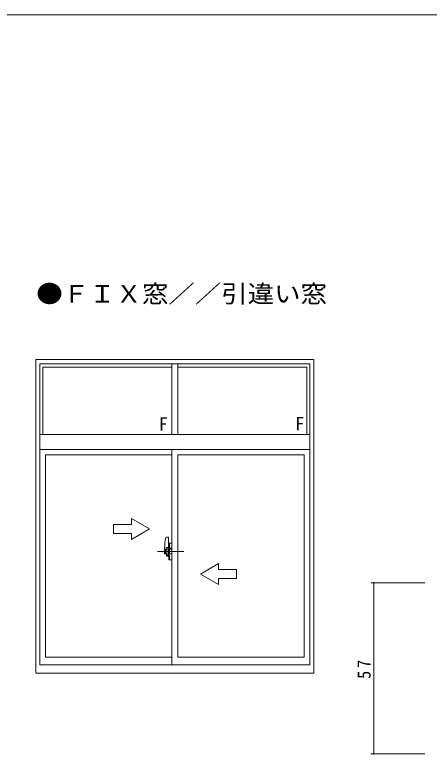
# Model space of a CAD drawing. Units: millimetres, scale not verified. Extents: x -594 to 539, y -420 to 386.
# Drawn here: x -278 to -140, y 135.6 to 382 of the extents above; entities that cross this region are included whole.
import ezdxf
from ezdxf.enums import TextEntityAlignment as Align

# ---------------------------------------------------------------- set-up
doc = ezdxf.new("R2010")
doc.units = ezdxf.units.MM
doc.header["$LTSCALE"] = 2
for name, color, linetype, lineweight in [('0-1_YKK_ZWAK', 7, 'Continuous', 9), ('0-5_YKK_A1', 4, 'Continuous', 9), ('0-7_YKK_D', 6, 'Continuous', 9)]:
    doc.layers.add(name, color=color, linetype=linetype, lineweight=lineweight)
doc.layers.add('0-2_USER1', color=7, linetype='Continuous')
doc.styles.add('ＭＳ ゴシック', font='')
doc.styles.get('ＭＳ ゴシック').set_extended_font_data('MS Gothic')

msp = doc.modelspace()

# ---------------------------------------------------------------- linework, layer by layer
at = {"layer": '0-1_YKK_ZWAK'}
msp.add_line((510, 382), (-590, 382), dxfattribs=at)
at = {"layer": '0-5_YKK_A1'}
for p, q in [((-178.4, 267.174), (-270.9, 267.174)), ((-270.9, 267.174), (-270.9, 162.674)), ((-178.4, 267.174), (-178.4, 162.674)), ((-268.65, 264.574), (-268.65, 242.174)), ((-225.65, 264.574), (-268.65, 264.574)), ((-225.65, 265.674), (-225.65, 242.174)), ((-223.65, 265.674), (-223.65, 242.174)), ((-223.65, 264.574), (-180.65, 264.574)), ((-180.65, 264.574), (-180.65, 242.174)), ((-269.65, 242.174), (-179.65, 242.174)), ((-269.65, 237.174), (-179.65, 237.174)), ((-225.65, 237.174), (-225.65, 165.424)), ((-267.7, 167.924), (-267.7, 235.424)), ((-267.7, 235.424), (-225.65, 235.424)), ((-223.65, 235.424), (-181.6, 235.424)), ((-223.65, 235.424), (-223.65, 167.924)), ((-181.6, 167.924), (-181.6, 235.424)), ((-245.1, 212.174), (-245.1, 209.174)), ((-239.1, 212.174), (-245.1, 212.174)), ((-239.1, 212.174), (-239.1, 214.138)), ((-233.1, 210.674), (-239.1, 214.138)), ((-233.1, 210.674), (-239.1, 207.21)), ((-245.1, 209.174), (-239.1, 209.174)), ((-239.1, 207.21), (-239.1, 209.174)), ((-226.855, 207.969), (-227.461, 207.938)), ((-226.77, 202.334), (-226.77, 207.889)), ((-227.57, 204.539), (-227.57, 202.853)), ((-227.57, 204.539), (-226.93, 204.539)), ((-226.65, 205.862), (-226.65, 204.414)), ((-226.45, 205.942), (-226.57, 205.942)), ((-226.45, 205.942), (-226.45, 204.414)), ((-226.45, 205.902), (-226.41, 205.902)), ((-226.41, 205.947), (-225.65, 205.974)), ((-226.41, 205.947), (-226.41, 204.374)), ((-226.41, 205.902), (-226.41, 204.374)), ((-225.65, 205.974), (-225.65, 200.374)), ((-230.421, 203.174), (-221.621, 203.174)), ((-228.05, 202.506), (-228.05, 204.338)), ((-226.93, 202.334), (-227.937, 202.386)), ((-227.89, 202.422), (-227.89, 203.829)), ((-226.93, 203.918), (-227.852, 203.869)), ((-227.57, 204.374), (-226.93, 204.374)), ((-226.93, 202.334), (-226.93, 204.374)), ((-226.93, 204.214), (-226.93, 202.534)), ((-226.93, 201.791), (-226.93, 202.334)), ((-226.77, 202.334), (-226.93, 202.334)), ((-226.77, 204.379), (-226.77, 201.79)), ((-226.65, 203.95), (-226.77, 203.946)), ((-226.77, 202.402), (-226.77, 203.946)), ((-226.651, 202.398), (-226.77, 202.402)), ((-226.45, 204.414), (-226.65, 204.414)), ((-226.65, 204.365), (-226.41, 204.374)), ((-226.65, 204.365), (-226.65, 201.982)), ((-226.61, 204.374), (-226.61, 204.414)), ((-226.41, 204.374), (-226.61, 204.374)), ((-226.57, 202.451), (-226.57, 203.896)), ((-226.493, 203.976), (-225.773, 204.002)), ((-226.493, 202.371), (-225.773, 202.346)), ((-226.202, 204.23), (-226.202, 204.118)), ((-225.906, 204.27), (-226.162, 204.27)), ((-226.162, 204.078), (-225.906, 204.078)), ((-225.866, 204.23), (-225.866, 204.118)), ((-225.69, 202.426), (-225.69, 203.922)), ((-225.69, 203.23), (-225.65, 203.23)), ((-225.69, 202.854), (-225.65, 202.854)), ((-227.25, 201.63), (-227.25, 201.791)), ((-226.93, 201.791), (-227.25, 201.791)), ((-226.93, 201.63), (-227.25, 201.63)), ((-226.65, 201.982), (-226.41, 201.974)), ((-226.65, 200.486), (-226.65, 201.934)), ((-226.45, 201.934), (-226.65, 201.934)), ((-226.61, 201.974), (-226.61, 201.934)), ((-226.41, 201.974), (-226.61, 201.974)), ((-226.45, 200.406), (-226.57, 200.406)), ((-226.45, 200.406), (-226.45, 201.934)), ((-226.45, 200.446), (-226.41, 200.446)), ((-226.41, 201.974), (-226.41, 200.4)), ((-226.41, 200.446), (-226.41, 201.974)), ((-226.41, 200.4), (-225.65, 200.374)), ((-216.15, 195.674), (-210.15, 199.138)), ((-210.15, 197.174), (-210.15, 199.138)), ((-210.15, 197.174), (-204.15, 197.174)), ((-204.15, 197.174), (-204.15, 194.174)), ((-216.15, 195.674), (-210.15, 192.21)), ((-210.15, 192.21), (-210.15, 194.174)), ((-204.15, 194.174), (-210.15, 194.174)), ((-267.7, 167.924), (-225.65, 167.924)), ((-223.65, 167.924), (-181.6, 167.924)), ((-178.4, 162.674), (-270.9, 162.674))]:
    msp.add_line(p, q, dxfattribs=at)
msp.add_lwpolyline([(-179.65, 165.424), (-179.65, 265.674), (-269.65, 265.674), (-269.65, 165.424)], close=True, dxfattribs=at)
for centre, radius, start, end in [((-212.05, 204.338), 16, 167.68996, 180), ((-227.448, 207.698), 0.24, 93, 167.68996), ((-226.85, 207.889), 0.08, 0, 93), ((-226.93, 204.379), 0.16, 0, 90), ((-226.57, 205.862), 0.08, 90, 180), ((-227.93, 202.506), 0.12, 180, 266.99998), ((-227.85, 203.829), 0.04, 93, 180), ((-227.85, 202.422), 0.04, 180, 266.99998), ((-225.07, 203.015), 2.5, 180, 195.13078), ((-225.07, 202.853), 2.5, 180, 191.27036), ((-225.07, 202.853), 2.5, 191.27036, 209.30811), ((-225.07, 203.015), 2.5, 195.13078, 209.30811), ((-226.49, 203.896), 0.08, 91.99998, 180), ((-226.49, 202.451), 0.08, 180, 268), ((-228.534, 203.174), 2.12, 338.79871, 21.20128), ((-226.162, 204.23), 0.04, 90, 180), ((-226.162, 204.118), 0.04, 180, 270), ((-225.906, 204.23), 0.04, 0, 90), ((-225.906, 204.118), 0.04, 270, 0), ((-225.77, 203.922), 0.08, 0, 91.99998), ((-225.77, 202.426), 0.08, 268, 0), ((-226.93, 201.79), 0.16, 270, 0), ((-226.57, 200.486), 0.08, 180, 270)]:
    msp.add_arc(centre, radius, start, end, dxfattribs=at)
at = {"layer": '0-7_YKK_D'}
for p, q in [((-141.4, 192.741), (-159.4, 192.741)), ((-158.4, 135.741), (-158.4, 192.741)), ((-141.4, 135.741), (-159.4, 135.741))]:
    msp.add_line(p, q, dxfattribs=at)
for centre, start, end in [((-158.4, 192.741), 90, 270), ((-158.4, 192.741), 270, 90), ((-158.4, 135.741), 90, 270), ((-158.4, 135.741), 270, 90)]:
    msp.add_arc(centre, 0.106, start, end, dxfattribs=at)

# ---------------------------------------------------------------- texts
at = {"layer": '0-2_USER1', "style": 'ＭＳ ゴシック', "width": 1.1}
msp.add_text('●ＦＩＸ窓／／引違い窓', height=5.865, dxfattribs=at).set_placement((-270.794, 284.346), align=Align.BOTTOM_LEFT)
at = {"layer": '0-5_YKK_A1', "color": 7, "style": 'ＭＳ ゴシック'}
for p in [(-229.994, 242.146), (-184.583, 242.272)]:
    msp.add_text('F', height=4.399, dxfattribs=at).set_placement(p, align=Align.BOTTOM_LEFT)
at = {"layer": '0-7_YKK_D', "color": 7, "insert": (-159.4, 160.721), "char_height": 4.399, "attachment_point": 7, "rotation": 90, "style": 'ＭＳ ゴシック'}
msp.add_mtext('\\T1.36;\\W0.9;57', dxfattribs=at)

doc.saveas('drawing.dxf')
